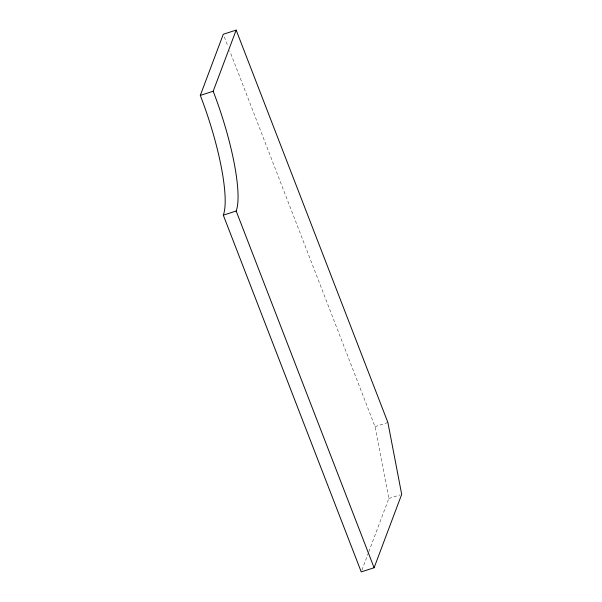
<?xml version="1.0" encoding="UTF-8"?>
<svg xmlns="http://www.w3.org/2000/svg" width="602" height="602" viewBox="0 0 602 602"><rect width="100%" height="100%" fill="white"/><g stroke="black" fill="none" stroke-linecap="round" stroke-linejoin="round"><path stroke-width="0.45" stroke-dasharray="3.01 2.26" d="M361.9 570.154L368.462 552.681M368.793 551.808L388.824 498.516L375.031 426.66L229.731 50.892M375.031 426.66L387.899 422.514M388.824 498.516L399.976 494.919M224.313 36.88L228.038 46.512"/><path stroke-width="0.9" d="M200.308 95.402L223.297 34.246L236.165 30.1L387.899 422.514L401.692 494.37L374.105 567.754L361.238 571.9L223.304 215.162A98.833 21.04 72.1 0 0 200.308 95.402L213.176 91.256L236.165 30.1M223.304 215.162L236.165 211.016A98.833 21.04 72.1 0 0 213.176 91.256M236.165 211.016L374.105 567.754"/></g></svg>
